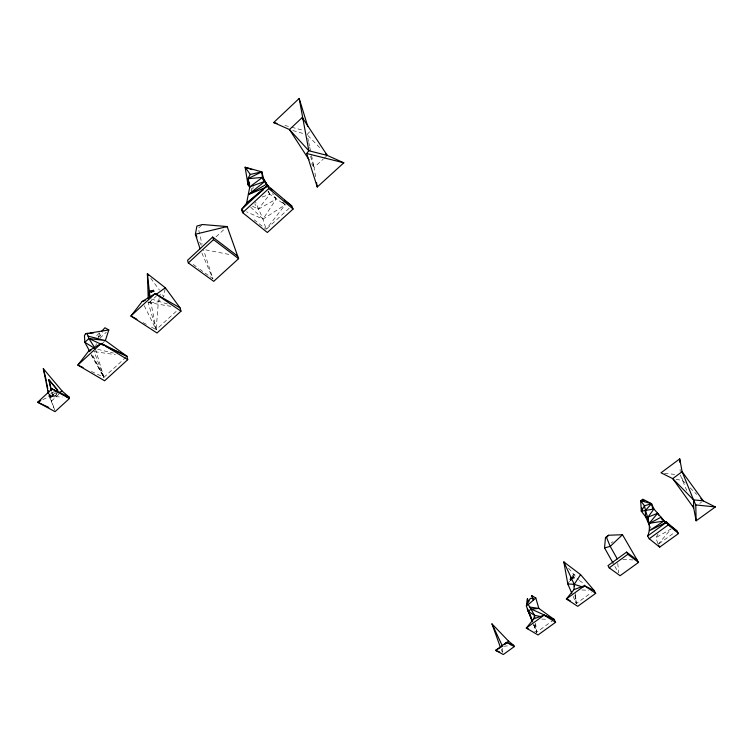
<?xml version="1.0" encoding="UTF-8"?>
<svg xmlns="http://www.w3.org/2000/svg" width="753" height="753" viewBox="0 0 753 753"><rect width="100%" height="100%" fill="white"/><g stroke="black" fill="none" stroke-linecap="round" stroke-linejoin="round"><path stroke-width="0.56" stroke-dasharray="3.77 2.82" d="M165.133 288.907L163.721 296.833L161.368 292.842M252.754 189.059L253.262 186.772M159.175 298.461L158.365 301.774L156.163 329.654L151.108 326.934M159.438 297.36L160.248 294.046M97.786 339.33L99.358 332.967L94.144 338.153M54.734 391.56L51.628 392.831L49.105 395.156L50.291 397.255L53.425 397.659L56.579 394.76L57.52 391.409M95.725 345.778L96.45 343.622M149.103 301.52L148.407 303.412L156.163 329.654L176.635 310.98M42.817 399.664L49.02 396.586L50.169 393.697M567.79 583.942L569.456 581.09M572.233 576.327L573.344 574.426L577.476 574.53M98.125 336.949L100.008 336.177L102.483 331.969M657.755 543.45L655.938 537.642L658.226 533.773M282.78 202.303L285.114 204.872L266.101 229.345L254.241 219.81M658.056 544.419L671.092 528.935L655.938 537.642M307.083 134.674L309.464 131.916L307.233 131.333M156.652 295.703L148.407 303.412L158.365 301.774L160.662 299.656M201.578 225.279L198.293 228.347L202.086 244.217M99.942 338.153L106.38 332.186M216.026 236.856L226.314 227.35M102.916 342.841L104.554 341.335M49.463 393.97L50.291 397.255L55.327 392.614M58.339 391.174L52.983 396.106L50.291 397.255M58.932 394.196L51.533 401.01L54.837 410.253L48.559 394.346M315.563 176.701L314.067 167.524L323.141 159.203M323.959 158.441L326.435 156.172M126.127 357.073L103.905 377.338L104.592 380.773M289.18 208.28L266.101 229.345L263.023 219.104L255.493 201.87M611.154 543.035L613.046 541.652M699.791 503.418L701.532 502.147M534.621 631.353L536.71 632.172L553.314 620.161M573.155 596.329L576.28 603.548L591.378 592.63M658.988 543.732L674.029 532.86M282.629 202.425L285.114 204.872L263.023 219.104L246.598 211.819M56.579 394.76L52.701 396.351L49.105 395.156M49.83 394.327L51.533 401.01L49.02 396.586L57.143 393.245M262.232 197.004L269.79 194.227L285.114 204.872M503.663 646.196L510.402 645.707M49.02 396.586L62.433 396.953M541.746 619.088L547.422 619.277M581.853 589.976L588.592 590.305M622.816 559.263L632.821 559.94M664.428 473.204L674.641 474.418M94.624 351.689L115.425 354.644M147.889 302.48L170.856 306.32M205.757 249.874L230.851 254.787M676.072 479.284L682.773 480.612L685.23 483.04M97.626 349.317L113.43 353.072M284.86 125.469L290.451 126.937M291.571 127.229L302.753 130.165M292.748 130.504L303.779 133.714M151.268 299.026L168.983 304.466M91.395 371.455L103.905 377.338L95.367 348.78M252.471 206.19L258.354 209.202L276.097 199.112L274.252 196.138M143.023 322.566L147.061 324.75M579.302 580.478L584.893 584.262M193.173 264.425L198.811 268.52M199.743 269.197L209.136 276.022M210.078 276.699L212.892 278.751L203.536 249.855M250.702 207.169L263.023 219.104L276.097 199.112L272.473 193.549M690.153 487.906L696.713 494.401M307.892 135.502L319.997 147.946M568.581 568.186L578.37 579.848M150.732 278.252L159.438 290.037M267.964 191.667L269.79 194.227L258.354 209.202L254.655 203.696M311.544 163.636L314.067 167.524L310.942 152.803M91.16 354.936L103.905 377.338L93.918 351.162M614.862 566.35L618.307 572.506M91.555 354.672L103.905 377.338L92.44 354.767M199.536 241.967L201.616 245.845M144.218 305.68L156.163 329.654L150.609 300.974M650.244 526.545L651.11 528.484M680.317 475.087L686.708 490.41M268.416 191.074L269.79 194.227L268.605 190.998M201.889 253.036L212.892 278.751M533.708 624.886L536.71 632.172L535.552 623.164M533.717 624.792L536.71 632.172L535.006 624.388M501.178 649.208L502.392 652.352M251.003 190.095L252.227 193.323M533.83 624.566L536.71 632.172M251.135 188.203L251.869 190.302M310.575 156.342L314.067 167.524M51.628 392.831L53.425 397.659L51.872 391.767M307.808 138.072L308.532 141.47M308.768 142.599L309.492 146.007M309.737 147.136L310.697 151.664M99.358 332.967L100.008 336.177M574.868 594.955L576.28 603.548L575.414 594.324M573.344 574.426L573.588 576.516M617.761 563.395L618.75 572.402M575.198 593.392L576.28 603.548M682.604 478.381L682.773 480.612M680.11 469.307L680.194 471.623M502.618 648.314L502.759 652.38"/><path stroke-width="1.13" d="M528.7 601.421L527.411 598.739L527.194 604.339L526.347 605.996L532.418 621.762M571.809 593.232L567.79 583.942L563.828 561.936L580.572 574.605L594.211 590.578L595.689 593.345L577.711 606.325L566.369 598.964L573.984 589.59L574.238 584.356L571.536 578.539L574.313 577.852L573.579 576.892L571.056 577.523L570.275 579.321L570.661 580.516L571.536 578.539M149.31 291.016L149.188 295.873L149.433 292.155L154.036 291.392L153.48 290.329L149.31 291.016L147.381 273.725L165.34 287.778L180.052 307.864L180.993 311.168L157.019 333.005L130.89 316.025L142.148 301.511L155.156 293.595L180.052 307.864M526.921 604.866L527.411 598.739M613.14 563.272L604.537 547.883L605.487 537.52L608.556 535.251L622.496 534.724L638.525 562.416L620.096 575.716L609.215 567.828L607.991 565.625L626.581 552.109L637.264 560.241M641.744 507.927L641.358 511.212L645.613 516.774L649.51 525.396M263.362 189.747L246.589 203.188L267.475 185.464L291.75 205.936L293.086 209.033L267.343 232.489L242.664 212.685L241.468 209.541L246.589 203.188L249.78 186.866L247.793 178.743L250.278 174.432L261.78 171.853L264.275 180.908M529.943 607.069L538.856 608.424L554.236 619.493L555.61 622.279L538.037 634.967L526.291 628.077L533.792 618.834L534.536 615.286L528.286 604.574L527.025 604.678M101.9 331L104.959 327.762L108.79 329.955L105.373 340.572L126.975 356.291L127.737 359.68L104.592 380.773L77.832 365.083L88.845 350.86L101.26 343.434L126.975 356.291L105.825 346.418M658.837 515.25L657.698 513.282L647.975 517.142L645.613 516.774L645.255 510.647L651.561 503.701L640.634 500.698L641.358 511.212L653.924 508.972L647.975 517.142L648.521 523.391L663.835 521.104L666.603 522.187L676.843 530.827L678.528 533.529L659.684 547.13L649.237 538.753L647.599 536.014C652.371 525.999 646.3 515.626 644.464 505.79L640.634 500.698L643.984 500.867L641.716 499.936L642.77 499.173L651.561 503.701L653.924 508.972L665.323 522.253M51.317 390.816L52.079 388.896L69.144 397.142L69.38 398.544L55.044 411.665L37.65 402.243L52.079 388.896L69.38 398.544M526.347 605.996L530.197 598.503L533.002 598.259L533.416 600.103L531.703 595.585L535.807 598.023L538.856 608.424L531.232 609.083L528.126 611.351L534.536 615.286L541.106 616.688M108.79 329.955L85.588 333.72L84.449 335.64L84.825 342.304L89.871 351.585M580.572 574.605L574.238 584.356L574.473 586.615M306.687 153.49L308.824 150.751L299.176 98.464L273.668 122.541L289.444 129.544L308.824 150.751L327.263 155.419L343.81 162.817L317.248 187.017L306.687 153.49L343.81 162.817M657.698 513.282L648.935 523.627L660.993 517.245L663.835 521.104L649.415 530.667L666.603 522.187L668.288 524.907L678.528 533.529M605.487 537.52L606.56 537.51L608.556 535.251M642.601 509.847L641.358 511.212L644.464 505.79L651.561 503.701L649.735 504.585M505.009 643.919L506.656 642.347L513.762 645.462L514.28 646.592L503.305 654.536L495.606 650.376L506.656 642.347L514.28 646.592M622.496 534.724L610.222 546.405L604.537 547.883M325.644 153.753L327.263 155.419L302.282 117.524L289.444 129.544L309.012 159.74M87.009 333.259L88.082 336.158L105.373 340.572L88.901 338.511L84.825 342.304L94.407 348.187M151.287 292.352L153.48 290.329M237.694 256.124L212.666 237.073L187.535 260.331L188.325 262.929L213.73 281.33L238.607 258.674L227.171 226.559L202.406 224.516L196.91 226.051L195.385 234.221L200.053 248.754M188.325 262.929L213.523 239.623L212.666 237.073M242.664 212.685L268.755 188.561L267.475 185.464L241.468 209.541L243.294 211.009M528.286 604.574L535.807 598.023M505.122 644.088L508.567 641.151L513.762 645.462M265.809 187.356L248.481 194.519L265.047 181.285L262.458 177.388L261.78 171.853L245.111 167.232L247.991 184.711L249.808 187.553M696.12 520.822L693.692 507.842L693.513 499.86L682.114 471.689L679.733 458.897L661.021 472.799L672.721 478.626L693.513 499.86L695.781 504.934L696.12 520.822L715.35 506.938L703.274 500.886L700.808 498.458M570.275 579.321L573.579 576.892M647.599 536.014L666.603 522.187M609.215 567.828L627.842 554.302L638.525 562.416M649.237 538.753L668.288 524.907M155.852 294.592L165.34 287.778M501.554 646.865L495.606 650.376L499.719 652.107M248.481 194.519L266.449 184.287L268.002 186M40.747 400.7L37.65 402.243L48.766 407.429M58.16 392.831L62.226 391.165L69.144 397.142L66.913 397.076M55.769 391.136L57.84 390.289L48.898 379.625L51.166 390.628M573.984 589.59L584.544 585.759L594.211 590.578M533.792 618.834L544.043 615.182L554.236 619.493L531.232 609.083M142.148 301.511L145.15 300.456M88.845 350.86L91.019 350.173M227.171 226.559L195.385 234.221L196.947 237.129M85.588 333.72L87.837 333.485M90.096 333.25L93.476 332.901M259.7 171.863L261.78 171.853L247.793 178.743L247.991 184.711M567.79 583.942L574.238 584.356L583.114 587.124M695.781 504.934L715.35 506.938M693.513 499.86L703.274 500.886L682.114 471.689L672.721 478.626L693.692 507.842L692.826 505.658M273.668 122.541L277.029 123.417M674.933 530.197L676.843 530.827L669.408 525.274M252.151 169.641L245.111 167.232L250.278 174.432M528.371 628.896L526.291 628.077L544.043 615.182L555.61 622.279M570.332 600.8L566.369 598.964L584.544 585.759L595.689 593.345M88.082 336.158L88.901 338.511L103.707 345.429M83.046 367.539L77.832 365.083L101.26 343.434L127.737 359.68M136.961 319.3L130.89 316.025L155.156 293.595L180.993 311.168M664.758 521.801L667.553 523.881M213.523 239.623L238.607 258.674M284.38 200.298L291.75 205.936M268.755 188.561L293.086 209.033M500.359 647.119L491.982 623.898L508.567 641.151M270.336 188.57L271.889 190.293M48.333 393.235L43.326 368.678L62.226 391.165M57.605 390.299L48.841 379.841L51.326 389.602M565.183 563.724L563.828 561.936L571.056 577.523M148.718 275.532L147.381 273.725L148.247 298.847M264.294 181.605L262.458 177.388L249.78 186.866L265.047 181.285L267.654 186.132M88.901 338.511L94.774 347.848M268.115 186.236L265.047 181.285L265.837 183.44M658.593 545.323L659.684 547.13M626.581 552.109L627.842 554.302M617.262 558.886L610.222 546.405L606.56 537.51M531.703 595.585L532.569 597.374M529.66 613.817L527.316 608.989L532.437 621.639M491.982 623.898L502.543 646.281M660.993 517.245L661.831 519.203M530.131 614.787L532.597 621.31M249.648 183.996L247.793 178.743L262.458 177.388L263.541 180.532M299.176 98.464L307.751 126.344M302.282 117.524L302.875 119.661M43.326 368.678L46.441 380.943M651.825 504.839L652.625 508.256M46.63 383.042L47.759 388.548M48.211 390.751L48.653 392.953M266.449 184.287L266.891 186.913M316.495 182.433L317.248 187.017M534.536 615.286L534.828 617.535M149.433 292.155L150.045 297.595M679.733 458.897L679.855 462.37"/></g></svg>
